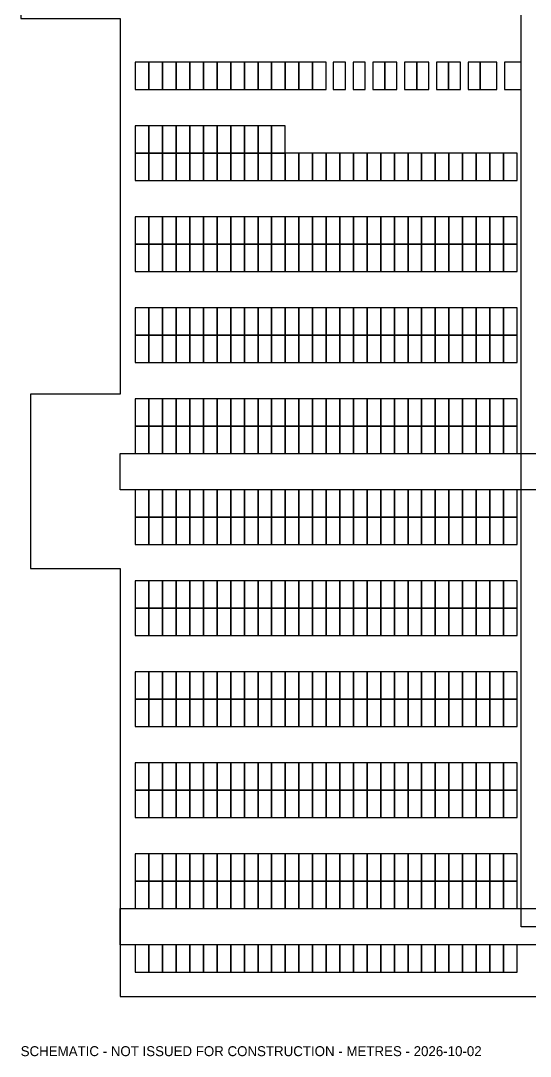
# Model space of a CAD drawing. Header units: metres. Extents: x 0 to 400, y -12 to 500.
# Drawn here: x 0 to 102.5, y -12 to 196.1 of the extents above; entities that cross this region are included whole.
import ezdxf

# ---------------------------------------------------------------- set-up
doc = ezdxf.new("R2010")
doc.units = ezdxf.units.M
for name, color, linetype in [('ASSUMED_BOUNDARY', 7, 'CONTINUOUS'), ('NOTES', 7, 'CONTINUOUS'), ('PARKING_L1', 7, 'CONTINUOUS'), ('PARKING_L1_ADA', 7, 'CONTINUOUS'), ('SITE_ROADS', 7, 'CONTINUOUS')]:
    doc.layers.add(name, color=color, linetype=linetype)

msp = doc.modelspace()

# ---------------------------------------------------------------- linework, layer by layer
at = {"layer": 'ASSUMED_BOUNDARY'}
msp.add_lwpolyline([(20, 0), (400, 0), (400, 500), (0, 500), (0, 196.485768), (20, 196.485768), (20, 121), (2, 121), (2, 86), (20, 86)], close=True, dxfattribs=at)
at = {"layer": 'PARKING_L1'}
for points in [[(23.048, 182.2496), (25.7912, 182.2496), (25.7912, 187.736), (23.048, 187.736)], [(25.7912, 182.2496), (28.5344, 182.2496), (28.5344, 187.736), (25.7912, 187.736)], [(28.5344, 182.2496), (31.2776, 182.2496), (31.2776, 187.736), (28.5344, 187.736)], [(31.2776, 182.2496), (34.0208, 182.2496), (34.0208, 187.736), (31.2776, 187.736)], [(34.0208, 182.2496), (36.764, 182.2496), (36.764, 187.736), (34.0208, 187.736)], [(36.764, 182.2496), (39.5072, 182.2496), (39.5072, 187.736), (36.764, 187.736)], [(39.5072, 182.2496), (42.2504, 182.2496), (42.2504, 187.736), (39.5072, 187.736)], [(42.2504, 182.2496), (44.9936, 182.2496), (44.9936, 187.736), (42.2504, 187.736)], [(44.9936, 182.2496), (47.7368, 182.2496), (47.7368, 187.736), (44.9936, 187.736)], [(47.7368, 182.2496), (50.48, 182.2496), (50.48, 187.736), (47.7368, 187.736)], [(50.48, 182.2496), (53.2232, 182.2496), (53.2232, 187.736), (50.48, 187.736)], [(53.2232, 182.2496), (55.9664, 182.2496), (55.9664, 187.736), (53.2232, 187.736)], [(55.9664, 182.2496), (58.7096, 182.2496), (58.7096, 187.736), (55.9664, 187.736)], [(58.7096, 182.2496), (61.4528, 182.2496), (61.4528, 187.736), (58.7096, 187.736)], [(23.048, 169.448), (25.7912, 169.448), (25.7912, 174.9344), (23.048, 174.9344)], [(25.7912, 169.448), (28.5344, 169.448), (28.5344, 174.9344), (25.7912, 174.9344)], [(28.5344, 169.448), (31.2776, 169.448), (31.2776, 174.9344), (28.5344, 174.9344)], [(31.2776, 169.448), (34.0208, 169.448), (34.0208, 174.9344), (31.2776, 174.9344)], [(34.0208, 169.448), (36.764, 169.448), (36.764, 174.9344), (34.0208, 174.9344)], [(36.764, 169.448), (39.5072, 169.448), (39.5072, 174.9344), (36.764, 174.9344)], [(39.5072, 169.448), (42.2504, 169.448), (42.2504, 174.9344), (39.5072, 174.9344)], [(42.2504, 169.448), (44.9936, 169.448), (44.9936, 174.9344), (42.2504, 174.9344)], [(44.9936, 169.448), (47.7368, 169.448), (47.7368, 174.9344), (44.9936, 174.9344)], [(47.7368, 169.448), (50.48, 169.448), (50.48, 174.9344), (47.7368, 174.9344)], [(50.48, 169.448), (53.2232, 169.448), (53.2232, 174.9344), (50.48, 174.9344)], [(23.048, 163.9616), (25.7912, 163.9616), (25.7912, 169.448), (23.048, 169.448)], [(25.7912, 163.9616), (28.5344, 163.9616), (28.5344, 169.448), (25.7912, 169.448)], [(28.5344, 163.9616), (31.2776, 163.9616), (31.2776, 169.448), (28.5344, 169.448)], [(31.2776, 163.9616), (34.0208, 163.9616), (34.0208, 169.448), (31.2776, 169.448)], [(34.0208, 163.9616), (36.764, 163.9616), (36.764, 169.448), (34.0208, 169.448)], [(36.764, 163.9616), (39.5072, 163.9616), (39.5072, 169.448), (36.764, 169.448)], [(39.5072, 163.9616), (42.2504, 163.9616), (42.2504, 169.448), (39.5072, 169.448)], [(42.2504, 163.9616), (44.9936, 163.9616), (44.9936, 169.448), (42.2504, 169.448)], [(44.9936, 163.9616), (47.7368, 163.9616), (47.7368, 169.448), (44.9936, 169.448)], [(47.7368, 163.9616), (50.48, 163.9616), (50.48, 169.448), (47.7368, 169.448)], [(50.48, 163.9616), (53.2232, 163.9616), (53.2232, 169.448), (50.48, 169.448)], [(53.2232, 163.9616), (55.9664, 163.9616), (55.9664, 169.448), (53.2232, 169.448)], [(55.9664, 163.9616), (58.7096, 163.9616), (58.7096, 169.448), (55.9664, 169.448)], [(58.7096, 163.9616), (61.4528, 163.9616), (61.4528, 169.448), (58.7096, 169.448)], [(61.4528, 163.9616), (64.196, 163.9616), (64.196, 169.448), (61.4528, 169.448)], [(64.196, 163.9616), (66.9392, 163.9616), (66.9392, 169.448), (64.196, 169.448)], [(66.9392, 163.9616), (69.6824, 163.9616), (69.6824, 169.448), (66.9392, 169.448)], [(69.6824, 163.9616), (72.4256, 163.9616), (72.4256, 169.448), (69.6824, 169.448)], [(72.4256, 163.9616), (75.1688, 163.9616), (75.1688, 169.448), (72.4256, 169.448)], [(75.1688, 163.9616), (77.912, 163.9616), (77.912, 169.448), (75.1688, 169.448)], [(77.912, 163.9616), (80.6552, 163.9616), (80.6552, 169.448), (77.912, 169.448)], [(80.6552, 163.9616), (83.3984, 163.9616), (83.3984, 169.448), (80.6552, 169.448)], [(83.3984, 163.9616), (86.1416, 163.9616), (86.1416, 169.448), (83.3984, 169.448)], [(86.1416, 163.9616), (88.8848, 163.9616), (88.8848, 169.448), (86.1416, 169.448)], [(88.8848, 163.9616), (91.628, 163.9616), (91.628, 169.448), (88.8848, 169.448)], [(91.628, 163.9616), (94.3712, 163.9616), (94.3712, 169.448), (91.628, 169.448)], [(94.3712, 163.9616), (97.1144, 163.9616), (97.1144, 169.448), (94.3712, 169.448)], [(97.1144, 163.9616), (99.8576, 163.9616), (99.8576, 169.448), (97.1144, 169.448)], [(23.048, 151.16), (25.7912, 151.16), (25.7912, 156.6464), (23.048, 156.6464)], [(25.7912, 151.16), (28.5344, 151.16), (28.5344, 156.6464), (25.7912, 156.6464)], [(28.5344, 151.16), (31.2776, 151.16), (31.2776, 156.6464), (28.5344, 156.6464)], [(31.2776, 151.16), (34.0208, 151.16), (34.0208, 156.6464), (31.2776, 156.6464)], [(34.0208, 151.16), (36.764, 151.16), (36.764, 156.6464), (34.0208, 156.6464)], [(36.764, 151.16), (39.5072, 151.16), (39.5072, 156.6464), (36.764, 156.6464)], [(39.5072, 151.16), (42.2504, 151.16), (42.2504, 156.6464), (39.5072, 156.6464)], [(42.2504, 151.16), (44.9936, 151.16), (44.9936, 156.6464), (42.2504, 156.6464)], [(44.9936, 151.16), (47.7368, 151.16), (47.7368, 156.6464), (44.9936, 156.6464)], [(47.7368, 151.16), (50.48, 151.16), (50.48, 156.6464), (47.7368, 156.6464)], [(50.48, 151.16), (53.2232, 151.16), (53.2232, 156.6464), (50.48, 156.6464)], [(53.2232, 151.16), (55.9664, 151.16), (55.9664, 156.6464), (53.2232, 156.6464)], [(55.9664, 151.16), (58.7096, 151.16), (58.7096, 156.6464), (55.9664, 156.6464)], [(58.7096, 151.16), (61.4528, 151.16), (61.4528, 156.6464), (58.7096, 156.6464)], [(61.4528, 151.16), (64.196, 151.16), (64.196, 156.6464), (61.4528, 156.6464)], [(64.196, 151.16), (66.9392, 151.16), (66.9392, 156.6464), (64.196, 156.6464)], [(66.9392, 151.16), (69.6824, 151.16), (69.6824, 156.6464), (66.9392, 156.6464)], [(69.6824, 151.16), (72.4256, 151.16), (72.4256, 156.6464), (69.6824, 156.6464)], [(72.4256, 151.16), (75.1688, 151.16), (75.1688, 156.6464), (72.4256, 156.6464)], [(75.1688, 151.16), (77.912, 151.16), (77.912, 156.6464), (75.1688, 156.6464)], [(77.912, 151.16), (80.6552, 151.16), (80.6552, 156.6464), (77.912, 156.6464)], [(80.6552, 151.16), (83.3984, 151.16), (83.3984, 156.6464), (80.6552, 156.6464)], [(83.3984, 151.16), (86.1416, 151.16), (86.1416, 156.6464), (83.3984, 156.6464)], [(86.1416, 151.16), (88.8848, 151.16), (88.8848, 156.6464), (86.1416, 156.6464)], [(88.8848, 151.16), (91.628, 151.16), (91.628, 156.6464), (88.8848, 156.6464)], [(91.628, 151.16), (94.3712, 151.16), (94.3712, 156.6464), (91.628, 156.6464)], [(94.3712, 151.16), (97.1144, 151.16), (97.1144, 156.6464), (94.3712, 156.6464)], [(97.1144, 151.16), (99.8576, 151.16), (99.8576, 156.6464), (97.1144, 156.6464)], [(23.048, 145.6736), (25.7912, 145.6736), (25.7912, 151.16), (23.048, 151.16)], [(25.7912, 145.6736), (28.5344, 145.6736), (28.5344, 151.16), (25.7912, 151.16)], [(28.5344, 145.6736), (31.2776, 145.6736), (31.2776, 151.16), (28.5344, 151.16)], [(31.2776, 145.6736), (34.0208, 145.6736), (34.0208, 151.16), (31.2776, 151.16)], [(34.0208, 145.6736), (36.764, 145.6736), (36.764, 151.16), (34.0208, 151.16)], [(36.764, 145.6736), (39.5072, 145.6736), (39.5072, 151.16), (36.764, 151.16)], [(39.5072, 145.6736), (42.2504, 145.6736), (42.2504, 151.16), (39.5072, 151.16)], [(42.2504, 145.6736), (44.9936, 145.6736), (44.9936, 151.16), (42.2504, 151.16)], [(44.9936, 145.6736), (47.7368, 145.6736), (47.7368, 151.16), (44.9936, 151.16)], [(47.7368, 145.6736), (50.48, 145.6736), (50.48, 151.16), (47.7368, 151.16)], [(50.48, 145.6736), (53.2232, 145.6736), (53.2232, 151.16), (50.48, 151.16)], [(53.2232, 145.6736), (55.9664, 145.6736), (55.9664, 151.16), (53.2232, 151.16)], [(55.9664, 145.6736), (58.7096, 145.6736), (58.7096, 151.16), (55.9664, 151.16)], [(58.7096, 145.6736), (61.4528, 145.6736), (61.4528, 151.16), (58.7096, 151.16)], [(61.4528, 145.6736), (64.196, 145.6736), (64.196, 151.16), (61.4528, 151.16)], [(64.196, 145.6736), (66.9392, 145.6736), (66.9392, 151.16), (64.196, 151.16)], [(66.9392, 145.6736), (69.6824, 145.6736), (69.6824, 151.16), (66.9392, 151.16)], [(69.6824, 145.6736), (72.4256, 145.6736), (72.4256, 151.16), (69.6824, 151.16)], [(72.4256, 145.6736), (75.1688, 145.6736), (75.1688, 151.16), (72.4256, 151.16)], [(75.1688, 145.6736), (77.912, 145.6736), (77.912, 151.16), (75.1688, 151.16)], [(77.912, 145.6736), (80.6552, 145.6736), (80.6552, 151.16), (77.912, 151.16)], [(80.6552, 145.6736), (83.3984, 145.6736), (83.3984, 151.16), (80.6552, 151.16)], [(83.3984, 145.6736), (86.1416, 145.6736), (86.1416, 151.16), (83.3984, 151.16)], [(86.1416, 145.6736), (88.8848, 145.6736), (88.8848, 151.16), (86.1416, 151.16)], [(88.8848, 145.6736), (91.628, 145.6736), (91.628, 151.16), (88.8848, 151.16)], [(91.628, 145.6736), (94.3712, 145.6736), (94.3712, 151.16), (91.628, 151.16)], [(94.3712, 145.6736), (97.1144, 145.6736), (97.1144, 151.16), (94.3712, 151.16)], [(97.1144, 145.6736), (99.8576, 145.6736), (99.8576, 151.16), (97.1144, 151.16)], [(23.048, 132.872), (25.7912, 132.872), (25.7912, 138.3584), (23.048, 138.3584)], [(25.7912, 132.872), (28.5344, 132.872), (28.5344, 138.3584), (25.7912, 138.3584)], [(28.5344, 132.872), (31.2776, 132.872), (31.2776, 138.3584), (28.5344, 138.3584)], [(31.2776, 132.872), (34.0208, 132.872), (34.0208, 138.3584), (31.2776, 138.3584)], [(34.0208, 132.872), (36.764, 132.872), (36.764, 138.3584), (34.0208, 138.3584)], [(36.764, 132.872), (39.5072, 132.872), (39.5072, 138.3584), (36.764, 138.3584)], [(39.5072, 132.872), (42.2504, 132.872), (42.2504, 138.3584), (39.5072, 138.3584)], [(42.2504, 132.872), (44.9936, 132.872), (44.9936, 138.3584), (42.2504, 138.3584)], [(44.9936, 132.872), (47.7368, 132.872), (47.7368, 138.3584), (44.9936, 138.3584)], [(47.7368, 132.872), (50.48, 132.872), (50.48, 138.3584), (47.7368, 138.3584)], [(50.48, 132.872), (53.2232, 132.872), (53.2232, 138.3584), (50.48, 138.3584)], [(53.2232, 132.872), (55.9664, 132.872), (55.9664, 138.3584), (53.2232, 138.3584)], [(55.9664, 132.872), (58.7096, 132.872), (58.7096, 138.3584), (55.9664, 138.3584)], [(58.7096, 132.872), (61.4528, 132.872), (61.4528, 138.3584), (58.7096, 138.3584)], [(61.4528, 132.872), (64.196, 132.872), (64.196, 138.3584), (61.4528, 138.3584)], [(64.196, 132.872), (66.9392, 132.872), (66.9392, 138.3584), (64.196, 138.3584)], [(66.9392, 132.872), (69.6824, 132.872), (69.6824, 138.3584), (66.9392, 138.3584)], [(69.6824, 132.872), (72.4256, 132.872), (72.4256, 138.3584), (69.6824, 138.3584)], [(72.4256, 132.872), (75.1688, 132.872), (75.1688, 138.3584), (72.4256, 138.3584)], [(75.1688, 132.872), (77.912, 132.872), (77.912, 138.3584), (75.1688, 138.3584)], [(77.912, 132.872), (80.6552, 132.872), (80.6552, 138.3584), (77.912, 138.3584)], [(80.6552, 132.872), (83.3984, 132.872), (83.3984, 138.3584), (80.6552, 138.3584)], [(83.3984, 132.872), (86.1416, 132.872), (86.1416, 138.3584), (83.3984, 138.3584)], [(86.1416, 132.872), (88.8848, 132.872), (88.8848, 138.3584), (86.1416, 138.3584)], [(88.8848, 132.872), (91.628, 132.872), (91.628, 138.3584), (88.8848, 138.3584)], [(91.628, 132.872), (94.3712, 132.872), (94.3712, 138.3584), (91.628, 138.3584)], [(94.3712, 132.872), (97.1144, 132.872), (97.1144, 138.3584), (94.3712, 138.3584)], [(97.1144, 132.872), (99.8576, 132.872), (99.8576, 138.3584), (97.1144, 138.3584)], [(23.048, 127.3856), (25.7912, 127.3856), (25.7912, 132.872), (23.048, 132.872)], [(25.7912, 127.3856), (28.5344, 127.3856), (28.5344, 132.872), (25.7912, 132.872)], [(28.5344, 127.3856), (31.2776, 127.3856), (31.2776, 132.872), (28.5344, 132.872)], [(31.2776, 127.3856), (34.0208, 127.3856), (34.0208, 132.872), (31.2776, 132.872)], [(34.0208, 127.3856), (36.764, 127.3856), (36.764, 132.872), (34.0208, 132.872)], [(36.764, 127.3856), (39.5072, 127.3856), (39.5072, 132.872), (36.764, 132.872)], [(39.5072, 127.3856), (42.2504, 127.3856), (42.2504, 132.872), (39.5072, 132.872)], [(42.2504, 127.3856), (44.9936, 127.3856), (44.9936, 132.872), (42.2504, 132.872)], [(44.9936, 127.3856), (47.7368, 127.3856), (47.7368, 132.872), (44.9936, 132.872)], [(47.7368, 127.3856), (50.48, 127.3856), (50.48, 132.872), (47.7368, 132.872)], [(50.48, 127.3856), (53.2232, 127.3856), (53.2232, 132.872), (50.48, 132.872)], [(53.2232, 127.3856), (55.9664, 127.3856), (55.9664, 132.872), (53.2232, 132.872)], [(55.9664, 127.3856), (58.7096, 127.3856), (58.7096, 132.872), (55.9664, 132.872)], [(58.7096, 127.3856), (61.4528, 127.3856), (61.4528, 132.872), (58.7096, 132.872)], [(61.4528, 127.3856), (64.196, 127.3856), (64.196, 132.872), (61.4528, 132.872)], [(64.196, 127.3856), (66.9392, 127.3856), (66.9392, 132.872), (64.196, 132.872)], [(66.9392, 127.3856), (69.6824, 127.3856), (69.6824, 132.872), (66.9392, 132.872)], [(69.6824, 127.3856), (72.4256, 127.3856), (72.4256, 132.872), (69.6824, 132.872)], [(72.4256, 127.3856), (75.1688, 127.3856), (75.1688, 132.872), (72.4256, 132.872)], [(75.1688, 127.3856), (77.912, 127.3856), (77.912, 132.872), (75.1688, 132.872)], [(77.912, 127.3856), (80.6552, 127.3856), (80.6552, 132.872), (77.912, 132.872)], [(80.6552, 127.3856), (83.3984, 127.3856), (83.3984, 132.872), (80.6552, 132.872)], [(83.3984, 127.3856), (86.1416, 127.3856), (86.1416, 132.872), (83.3984, 132.872)], [(86.1416, 127.3856), (88.8848, 127.3856), (88.8848, 132.872), (86.1416, 132.872)], [(88.8848, 127.3856), (91.628, 127.3856), (91.628, 132.872), (88.8848, 132.872)], [(91.628, 127.3856), (94.3712, 127.3856), (94.3712, 132.872), (91.628, 132.872)], [(94.3712, 127.3856), (97.1144, 127.3856), (97.1144, 132.872), (94.3712, 132.872)], [(97.1144, 127.3856), (99.8576, 127.3856), (99.8576, 132.872), (97.1144, 132.872)], [(23.048, 114.584), (25.7912, 114.584), (25.7912, 120.0704), (23.048, 120.0704)], [(25.7912, 114.584), (28.5344, 114.584), (28.5344, 120.0704), (25.7912, 120.0704)], [(28.5344, 114.584), (31.2776, 114.584), (31.2776, 120.0704), (28.5344, 120.0704)], [(31.2776, 114.584), (34.0208, 114.584), (34.0208, 120.0704), (31.2776, 120.0704)], [(34.0208, 114.584), (36.764, 114.584), (36.764, 120.0704), (34.0208, 120.0704)], [(36.764, 114.584), (39.5072, 114.584), (39.5072, 120.0704), (36.764, 120.0704)], [(39.5072, 114.584), (42.2504, 114.584), (42.2504, 120.0704), (39.5072, 120.0704)], [(42.2504, 114.584), (44.9936, 114.584), (44.9936, 120.0704), (42.2504, 120.0704)], [(44.9936, 114.584), (47.7368, 114.584), (47.7368, 120.0704), (44.9936, 120.0704)], [(47.7368, 114.584), (50.48, 114.584), (50.48, 120.0704), (47.7368, 120.0704)], [(50.48, 114.584), (53.2232, 114.584), (53.2232, 120.0704), (50.48, 120.0704)], [(53.2232, 114.584), (55.9664, 114.584), (55.9664, 120.0704), (53.2232, 120.0704)], [(55.9664, 114.584), (58.7096, 114.584), (58.7096, 120.0704), (55.9664, 120.0704)], [(58.7096, 114.584), (61.4528, 114.584), (61.4528, 120.0704), (58.7096, 120.0704)], [(61.4528, 114.584), (64.196, 114.584), (64.196, 120.0704), (61.4528, 120.0704)], [(64.196, 114.584), (66.9392, 114.584), (66.9392, 120.0704), (64.196, 120.0704)], [(66.9392, 114.584), (69.6824, 114.584), (69.6824, 120.0704), (66.9392, 120.0704)], [(69.6824, 114.584), (72.4256, 114.584), (72.4256, 120.0704), (69.6824, 120.0704)], [(72.4256, 114.584), (75.1688, 114.584), (75.1688, 120.0704), (72.4256, 120.0704)], [(75.1688, 114.584), (77.912, 114.584), (77.912, 120.0704), (75.1688, 120.0704)], [(77.912, 114.584), (80.6552, 114.584), (80.6552, 120.0704), (77.912, 120.0704)], [(80.6552, 114.584), (83.3984, 114.584), (83.3984, 120.0704), (80.6552, 120.0704)], [(83.3984, 114.584), (86.1416, 114.584), (86.1416, 120.0704), (83.3984, 120.0704)], [(86.1416, 114.584), (88.8848, 114.584), (88.8848, 120.0704), (86.1416, 120.0704)], [(88.8848, 114.584), (91.628, 114.584), (91.628, 120.0704), (88.8848, 120.0704)], [(91.628, 114.584), (94.3712, 114.584), (94.3712, 120.0704), (91.628, 120.0704)], [(94.3712, 114.584), (97.1144, 114.584), (97.1144, 120.0704), (94.3712, 120.0704)], [(97.1144, 114.584), (99.8576, 114.584), (99.8576, 120.0704), (97.1144, 120.0704)], [(23.048, 109.0976), (25.7912, 109.0976), (25.7912, 114.584), (23.048, 114.584)], [(25.7912, 109.0976), (28.5344, 109.0976), (28.5344, 114.584), (25.7912, 114.584)], [(28.5344, 109.0976), (31.2776, 109.0976), (31.2776, 114.584), (28.5344, 114.584)], [(31.2776, 109.0976), (34.0208, 109.0976), (34.0208, 114.584), (31.2776, 114.584)], [(34.0208, 109.0976), (36.764, 109.0976), (36.764, 114.584), (34.0208, 114.584)], [(36.764, 109.0976), (39.5072, 109.0976), (39.5072, 114.584), (36.764, 114.584)], [(39.5072, 109.0976), (42.2504, 109.0976), (42.2504, 114.584), (39.5072, 114.584)], [(42.2504, 109.0976), (44.9936, 109.0976), (44.9936, 114.584), (42.2504, 114.584)], [(44.9936, 109.0976), (47.7368, 109.0976), (47.7368, 114.584), (44.9936, 114.584)], [(47.7368, 109.0976), (50.48, 109.0976), (50.48, 114.584), (47.7368, 114.584)], [(50.48, 109.0976), (53.2232, 109.0976), (53.2232, 114.584), (50.48, 114.584)], [(53.2232, 109.0976), (55.9664, 109.0976), (55.9664, 114.584), (53.2232, 114.584)], [(55.9664, 109.0976), (58.7096, 109.0976), (58.7096, 114.584), (55.9664, 114.584)], [(58.7096, 109.0976), (61.4528, 109.0976), (61.4528, 114.584), (58.7096, 114.584)], [(61.4528, 109.0976), (64.196, 109.0976), (64.196, 114.584), (61.4528, 114.584)], [(64.196, 109.0976), (66.9392, 109.0976), (66.9392, 114.584), (64.196, 114.584)], [(66.9392, 109.0976), (69.6824, 109.0976), (69.6824, 114.584), (66.9392, 114.584)], [(69.6824, 109.0976), (72.4256, 109.0976), (72.4256, 114.584), (69.6824, 114.584)], [(72.4256, 109.0976), (75.1688, 109.0976), (75.1688, 114.584), (72.4256, 114.584)], [(75.1688, 109.0976), (77.912, 109.0976), (77.912, 114.584), (75.1688, 114.584)], [(77.912, 109.0976), (80.6552, 109.0976), (80.6552, 114.584), (77.912, 114.584)], [(80.6552, 109.0976), (83.3984, 109.0976), (83.3984, 114.584), (80.6552, 114.584)], [(83.3984, 109.0976), (86.1416, 109.0976), (86.1416, 114.584), (83.3984, 114.584)], [(86.1416, 109.0976), (88.8848, 109.0976), (88.8848, 114.584), (86.1416, 114.584)], [(88.8848, 109.0976), (91.628, 109.0976), (91.628, 114.584), (88.8848, 114.584)], [(91.628, 109.0976), (94.3712, 109.0976), (94.3712, 114.584), (91.628, 114.584)], [(94.3712, 109.0976), (97.1144, 109.0976), (97.1144, 114.584), (94.3712, 114.584)], [(97.1144, 109.0976), (99.8576, 109.0976), (99.8576, 114.584), (97.1144, 114.584)], [(23.048, 96.296), (25.7912, 96.296), (25.7912, 101.7824), (23.048, 101.7824)], [(25.7912, 96.296), (28.5344, 96.296), (28.5344, 101.7824), (25.7912, 101.7824)], [(28.5344, 96.296), (31.2776, 96.296), (31.2776, 101.7824), (28.5344, 101.7824)], [(31.2776, 96.296), (34.0208, 96.296), (34.0208, 101.7824), (31.2776, 101.7824)], [(34.0208, 96.296), (36.764, 96.296), (36.764, 101.7824), (34.0208, 101.7824)], [(36.764, 96.296), (39.5072, 96.296), (39.5072, 101.7824), (36.764, 101.7824)], [(39.5072, 96.296), (42.2504, 96.296), (42.2504, 101.7824), (39.5072, 101.7824)], [(42.2504, 96.296), (44.9936, 96.296), (44.9936, 101.7824), (42.2504, 101.7824)], [(44.9936, 96.296), (47.7368, 96.296), (47.7368, 101.7824), (44.9936, 101.7824)], [(47.7368, 96.296), (50.48, 96.296), (50.48, 101.7824), (47.7368, 101.7824)], [(50.48, 96.296), (53.2232, 96.296), (53.2232, 101.7824), (50.48, 101.7824)], [(53.2232, 96.296), (55.9664, 96.296), (55.9664, 101.7824), (53.2232, 101.7824)], [(55.9664, 96.296), (58.7096, 96.296), (58.7096, 101.7824), (55.9664, 101.7824)], [(58.7096, 96.296), (61.4528, 96.296), (61.4528, 101.7824), (58.7096, 101.7824)], [(61.4528, 96.296), (64.196, 96.296), (64.196, 101.7824), (61.4528, 101.7824)], [(64.196, 96.296), (66.9392, 96.296), (66.9392, 101.7824), (64.196, 101.7824)], [(66.9392, 96.296), (69.6824, 96.296), (69.6824, 101.7824), (66.9392, 101.7824)], [(69.6824, 96.296), (72.4256, 96.296), (72.4256, 101.7824), (69.6824, 101.7824)], [(72.4256, 96.296), (75.1688, 96.296), (75.1688, 101.7824), (72.4256, 101.7824)], [(75.1688, 96.296), (77.912, 96.296), (77.912, 101.7824), (75.1688, 101.7824)], [(77.912, 96.296), (80.6552, 96.296), (80.6552, 101.7824), (77.912, 101.7824)], [(80.6552, 96.296), (83.3984, 96.296), (83.3984, 101.7824), (80.6552, 101.7824)], [(83.3984, 96.296), (86.1416, 96.296), (86.1416, 101.7824), (83.3984, 101.7824)], [(86.1416, 96.296), (88.8848, 96.296), (88.8848, 101.7824), (86.1416, 101.7824)], [(88.8848, 96.296), (91.628, 96.296), (91.628, 101.7824), (88.8848, 101.7824)], [(91.628, 96.296), (94.3712, 96.296), (94.3712, 101.7824), (91.628, 101.7824)], [(94.3712, 96.296), (97.1144, 96.296), (97.1144, 101.7824), (94.3712, 101.7824)], [(97.1144, 96.296), (99.8576, 96.296), (99.8576, 101.7824), (97.1144, 101.7824)], [(23.048, 90.8096), (25.7912, 90.8096), (25.7912, 96.296), (23.048, 96.296)], [(25.7912, 90.8096), (28.5344, 90.8096), (28.5344, 96.296), (25.7912, 96.296)], [(28.5344, 90.8096), (31.2776, 90.8096), (31.2776, 96.296), (28.5344, 96.296)], [(31.2776, 90.8096), (34.0208, 90.8096), (34.0208, 96.296), (31.2776, 96.296)], [(34.0208, 90.8096), (36.764, 90.8096), (36.764, 96.296), (34.0208, 96.296)], [(36.764, 90.8096), (39.5072, 90.8096), (39.5072, 96.296), (36.764, 96.296)], [(39.5072, 90.8096), (42.2504, 90.8096), (42.2504, 96.296), (39.5072, 96.296)], [(42.2504, 90.8096), (44.9936, 90.8096), (44.9936, 96.296), (42.2504, 96.296)], [(44.9936, 90.8096), (47.7368, 90.8096), (47.7368, 96.296), (44.9936, 96.296)], [(47.7368, 90.8096), (50.48, 90.8096), (50.48, 96.296), (47.7368, 96.296)], [(50.48, 90.8096), (53.2232, 90.8096), (53.2232, 96.296), (50.48, 96.296)], [(53.2232, 90.8096), (55.9664, 90.8096), (55.9664, 96.296), (53.2232, 96.296)], [(55.9664, 90.8096), (58.7096, 90.8096), (58.7096, 96.296), (55.9664, 96.296)], [(58.7096, 90.8096), (61.4528, 90.8096), (61.4528, 96.296), (58.7096, 96.296)], [(61.4528, 90.8096), (64.196, 90.8096), (64.196, 96.296), (61.4528, 96.296)], [(64.196, 90.8096), (66.9392, 90.8096), (66.9392, 96.296), (64.196, 96.296)], [(66.9392, 90.8096), (69.6824, 90.8096), (69.6824, 96.296), (66.9392, 96.296)], [(69.6824, 90.8096), (72.4256, 90.8096), (72.4256, 96.296), (69.6824, 96.296)], [(72.4256, 90.8096), (75.1688, 90.8096), (75.1688, 96.296), (72.4256, 96.296)], [(75.1688, 90.8096), (77.912, 90.8096), (77.912, 96.296), (75.1688, 96.296)], [(77.912, 90.8096), (80.6552, 90.8096), (80.6552, 96.296), (77.912, 96.296)], [(80.6552, 90.8096), (83.3984, 90.8096), (83.3984, 96.296), (80.6552, 96.296)], [(83.3984, 90.8096), (86.1416, 90.8096), (86.1416, 96.296), (83.3984, 96.296)], [(86.1416, 90.8096), (88.8848, 90.8096), (88.8848, 96.296), (86.1416, 96.296)], [(88.8848, 90.8096), (91.628, 90.8096), (91.628, 96.296), (88.8848, 96.296)], [(91.628, 90.8096), (94.3712, 90.8096), (94.3712, 96.296), (91.628, 96.296)], [(94.3712, 90.8096), (97.1144, 90.8096), (97.1144, 96.296), (94.3712, 96.296)], [(97.1144, 90.8096), (99.8576, 90.8096), (99.8576, 96.296), (97.1144, 96.296)], [(23.048, 78.008), (25.7912, 78.008), (25.7912, 83.4944), (23.048, 83.4944)], [(25.7912, 78.008), (28.5344, 78.008), (28.5344, 83.4944), (25.7912, 83.4944)], [(28.5344, 78.008), (31.2776, 78.008), (31.2776, 83.4944), (28.5344, 83.4944)], [(31.2776, 78.008), (34.0208, 78.008), (34.0208, 83.4944), (31.2776, 83.4944)], [(34.0208, 78.008), (36.764, 78.008), (36.764, 83.4944), (34.0208, 83.4944)], [(36.764, 78.008), (39.5072, 78.008), (39.5072, 83.4944), (36.764, 83.4944)], [(39.5072, 78.008), (42.2504, 78.008), (42.2504, 83.4944), (39.5072, 83.4944)], [(42.2504, 78.008), (44.9936, 78.008), (44.9936, 83.4944), (42.2504, 83.4944)], [(44.9936, 78.008), (47.7368, 78.008), (47.7368, 83.4944), (44.9936, 83.4944)], [(47.7368, 78.008), (50.48, 78.008), (50.48, 83.4944), (47.7368, 83.4944)], [(50.48, 78.008), (53.2232, 78.008), (53.2232, 83.4944), (50.48, 83.4944)], [(53.2232, 78.008), (55.9664, 78.008), (55.9664, 83.4944), (53.2232, 83.4944)], [(55.9664, 78.008), (58.7096, 78.008), (58.7096, 83.4944), (55.9664, 83.4944)], [(58.7096, 78.008), (61.4528, 78.008), (61.4528, 83.4944), (58.7096, 83.4944)], [(61.4528, 78.008), (64.196, 78.008), (64.196, 83.4944), (61.4528, 83.4944)], [(64.196, 78.008), (66.9392, 78.008), (66.9392, 83.4944), (64.196, 83.4944)], [(66.9392, 78.008), (69.6824, 78.008), (69.6824, 83.4944), (66.9392, 83.4944)], [(69.6824, 78.008), (72.4256, 78.008), (72.4256, 83.4944), (69.6824, 83.4944)], [(72.4256, 78.008), (75.1688, 78.008), (75.1688, 83.4944), (72.4256, 83.4944)], [(75.1688, 78.008), (77.912, 78.008), (77.912, 83.4944), (75.1688, 83.4944)], [(77.912, 78.008), (80.6552, 78.008), (80.6552, 83.4944), (77.912, 83.4944)], [(80.6552, 78.008), (83.3984, 78.008), (83.3984, 83.4944), (80.6552, 83.4944)], [(83.3984, 78.008), (86.1416, 78.008), (86.1416, 83.4944), (83.3984, 83.4944)], [(86.1416, 78.008), (88.8848, 78.008), (88.8848, 83.4944), (86.1416, 83.4944)], [(88.8848, 78.008), (91.628, 78.008), (91.628, 83.4944), (88.8848, 83.4944)], [(91.628, 78.008), (94.3712, 78.008), (94.3712, 83.4944), (91.628, 83.4944)], [(94.3712, 78.008), (97.1144, 78.008), (97.1144, 83.4944), (94.3712, 83.4944)], [(97.1144, 78.008), (99.8576, 78.008), (99.8576, 83.4944), (97.1144, 83.4944)], [(23.048, 72.5216), (25.7912, 72.5216), (25.7912, 78.008), (23.048, 78.008)], [(25.7912, 72.5216), (28.5344, 72.5216), (28.5344, 78.008), (25.7912, 78.008)], [(28.5344, 72.5216), (31.2776, 72.5216), (31.2776, 78.008), (28.5344, 78.008)], [(31.2776, 72.5216), (34.0208, 72.5216), (34.0208, 78.008), (31.2776, 78.008)], [(34.0208, 72.5216), (36.764, 72.5216), (36.764, 78.008), (34.0208, 78.008)], [(36.764, 72.5216), (39.5072, 72.5216), (39.5072, 78.008), (36.764, 78.008)], [(39.5072, 72.5216), (42.2504, 72.5216), (42.2504, 78.008), (39.5072, 78.008)], [(42.2504, 72.5216), (44.9936, 72.5216), (44.9936, 78.008), (42.2504, 78.008)], [(44.9936, 72.5216), (47.7368, 72.5216), (47.7368, 78.008), (44.9936, 78.008)], [(47.7368, 72.5216), (50.48, 72.5216), (50.48, 78.008), (47.7368, 78.008)], [(50.48, 72.5216), (53.2232, 72.5216), (53.2232, 78.008), (50.48, 78.008)], [(53.2232, 72.5216), (55.9664, 72.5216), (55.9664, 78.008), (53.2232, 78.008)], [(55.9664, 72.5216), (58.7096, 72.5216), (58.7096, 78.008), (55.9664, 78.008)], [(58.7096, 72.5216), (61.4528, 72.5216), (61.4528, 78.008), (58.7096, 78.008)], [(61.4528, 72.5216), (64.196, 72.5216), (64.196, 78.008), (61.4528, 78.008)], [(64.196, 72.5216), (66.9392, 72.5216), (66.9392, 78.008), (64.196, 78.008)], [(66.9392, 72.5216), (69.6824, 72.5216), (69.6824, 78.008), (66.9392, 78.008)], [(69.6824, 72.5216), (72.4256, 72.5216), (72.4256, 78.008), (69.6824, 78.008)], [(72.4256, 72.5216), (75.1688, 72.5216), (75.1688, 78.008), (72.4256, 78.008)], [(75.1688, 72.5216), (77.912, 72.5216), (77.912, 78.008), (75.1688, 78.008)], [(77.912, 72.5216), (80.6552, 72.5216), (80.6552, 78.008), (77.912, 78.008)], [(80.6552, 72.5216), (83.3984, 72.5216), (83.3984, 78.008), (80.6552, 78.008)], [(83.3984, 72.5216), (86.1416, 72.5216), (86.1416, 78.008), (83.3984, 78.008)], [(86.1416, 72.5216), (88.8848, 72.5216), (88.8848, 78.008), (86.1416, 78.008)], [(88.8848, 72.5216), (91.628, 72.5216), (91.628, 78.008), (88.8848, 78.008)], [(91.628, 72.5216), (94.3712, 72.5216), (94.3712, 78.008), (91.628, 78.008)], [(94.3712, 72.5216), (97.1144, 72.5216), (97.1144, 78.008), (94.3712, 78.008)], [(97.1144, 72.5216), (99.8576, 72.5216), (99.8576, 78.008), (97.1144, 78.008)], [(23.048, 59.72), (25.7912, 59.72), (25.7912, 65.2064), (23.048, 65.2064)], [(25.7912, 59.72), (28.5344, 59.72), (28.5344, 65.2064), (25.7912, 65.2064)], [(28.5344, 59.72), (31.2776, 59.72), (31.2776, 65.2064), (28.5344, 65.2064)], [(31.2776, 59.72), (34.0208, 59.72), (34.0208, 65.2064), (31.2776, 65.2064)], [(34.0208, 59.72), (36.764, 59.72), (36.764, 65.2064), (34.0208, 65.2064)], [(36.764, 59.72), (39.5072, 59.72), (39.5072, 65.2064), (36.764, 65.2064)], [(39.5072, 59.72), (42.2504, 59.72), (42.2504, 65.2064), (39.5072, 65.2064)], [(42.2504, 59.72), (44.9936, 59.72), (44.9936, 65.2064), (42.2504, 65.2064)], [(44.9936, 59.72), (47.7368, 59.72), (47.7368, 65.2064), (44.9936, 65.2064)], [(47.7368, 59.72), (50.48, 59.72), (50.48, 65.2064), (47.7368, 65.2064)], [(50.48, 59.72), (53.2232, 59.72), (53.2232, 65.2064), (50.48, 65.2064)], [(53.2232, 59.72), (55.9664, 59.72), (55.9664, 65.2064), (53.2232, 65.2064)], [(55.9664, 59.72), (58.7096, 59.72), (58.7096, 65.2064), (55.9664, 65.2064)], [(58.7096, 59.72), (61.4528, 59.72), (61.4528, 65.2064), (58.7096, 65.2064)], [(61.4528, 59.72), (64.196, 59.72), (64.196, 65.2064), (61.4528, 65.2064)], [(64.196, 59.72), (66.9392, 59.72), (66.9392, 65.2064), (64.196, 65.2064)], [(66.9392, 59.72), (69.6824, 59.72), (69.6824, 65.2064), (66.9392, 65.2064)], [(69.6824, 59.72), (72.4256, 59.72), (72.4256, 65.2064), (69.6824, 65.2064)], [(72.4256, 59.72), (75.1688, 59.72), (75.1688, 65.2064), (72.4256, 65.2064)], [(75.1688, 59.72), (77.912, 59.72), (77.912, 65.2064), (75.1688, 65.2064)], [(77.912, 59.72), (80.6552, 59.72), (80.6552, 65.2064), (77.912, 65.2064)], [(80.6552, 59.72), (83.3984, 59.72), (83.3984, 65.2064), (80.6552, 65.2064)], [(83.3984, 59.72), (86.1416, 59.72), (86.1416, 65.2064), (83.3984, 65.2064)], [(86.1416, 59.72), (88.8848, 59.72), (88.8848, 65.2064), (86.1416, 65.2064)], [(88.8848, 59.72), (91.628, 59.72), (91.628, 65.2064), (88.8848, 65.2064)], [(91.628, 59.72), (94.3712, 59.72), (94.3712, 65.2064), (91.628, 65.2064)], [(94.3712, 59.72), (97.1144, 59.72), (97.1144, 65.2064), (94.3712, 65.2064)], [(97.1144, 59.72), (99.8576, 59.72), (99.8576, 65.2064), (97.1144, 65.2064)], [(23.048, 54.2336), (25.7912, 54.2336), (25.7912, 59.72), (23.048, 59.72)], [(25.7912, 54.2336), (28.5344, 54.2336), (28.5344, 59.72), (25.7912, 59.72)], [(28.5344, 54.2336), (31.2776, 54.2336), (31.2776, 59.72), (28.5344, 59.72)], [(31.2776, 54.2336), (34.0208, 54.2336), (34.0208, 59.72), (31.2776, 59.72)], [(34.0208, 54.2336), (36.764, 54.2336), (36.764, 59.72), (34.0208, 59.72)], [(36.764, 54.2336), (39.5072, 54.2336), (39.5072, 59.72), (36.764, 59.72)], [(39.5072, 54.2336), (42.2504, 54.2336), (42.2504, 59.72), (39.5072, 59.72)], [(42.2504, 54.2336), (44.9936, 54.2336), (44.9936, 59.72), (42.2504, 59.72)], [(44.9936, 54.2336), (47.7368, 54.2336), (47.7368, 59.72), (44.9936, 59.72)], [(47.7368, 54.2336), (50.48, 54.2336), (50.48, 59.72), (47.7368, 59.72)], [(50.48, 54.2336), (53.2232, 54.2336), (53.2232, 59.72), (50.48, 59.72)], [(53.2232, 54.2336), (55.9664, 54.2336), (55.9664, 59.72), (53.2232, 59.72)], [(55.9664, 54.2336), (58.7096, 54.2336), (58.7096, 59.72), (55.9664, 59.72)], [(58.7096, 54.2336), (61.4528, 54.2336), (61.4528, 59.72), (58.7096, 59.72)], [(61.4528, 54.2336), (64.196, 54.2336), (64.196, 59.72), (61.4528, 59.72)], [(64.196, 54.2336), (66.9392, 54.2336), (66.9392, 59.72), (64.196, 59.72)], [(66.9392, 54.2336), (69.6824, 54.2336), (69.6824, 59.72), (66.9392, 59.72)], [(69.6824, 54.2336), (72.4256, 54.2336), (72.4256, 59.72), (69.6824, 59.72)], [(72.4256, 54.2336), (75.1688, 54.2336), (75.1688, 59.72), (72.4256, 59.72)], [(75.1688, 54.2336), (77.912, 54.2336), (77.912, 59.72), (75.1688, 59.72)], [(77.912, 54.2336), (80.6552, 54.2336), (80.6552, 59.72), (77.912, 59.72)], [(80.6552, 54.2336), (83.3984, 54.2336), (83.3984, 59.72), (80.6552, 59.72)], [(83.3984, 54.2336), (86.1416, 54.2336), (86.1416, 59.72), (83.3984, 59.72)], [(86.1416, 54.2336), (88.8848, 54.2336), (88.8848, 59.72), (86.1416, 59.72)], [(88.8848, 54.2336), (91.628, 54.2336), (91.628, 59.72), (88.8848, 59.72)], [(91.628, 54.2336), (94.3712, 54.2336), (94.3712, 59.72), (91.628, 59.72)], [(94.3712, 54.2336), (97.1144, 54.2336), (97.1144, 59.72), (94.3712, 59.72)], [(97.1144, 54.2336), (99.8576, 54.2336), (99.8576, 59.72), (97.1144, 59.72)], [(23.048, 41.432), (25.7912, 41.432), (25.7912, 46.9184), (23.048, 46.9184)], [(25.7912, 41.432), (28.5344, 41.432), (28.5344, 46.9184), (25.7912, 46.9184)], [(28.5344, 41.432), (31.2776, 41.432), (31.2776, 46.9184), (28.5344, 46.9184)], [(31.2776, 41.432), (34.0208, 41.432), (34.0208, 46.9184), (31.2776, 46.9184)], [(34.0208, 41.432), (36.764, 41.432), (36.764, 46.9184), (34.0208, 46.9184)], [(36.764, 41.432), (39.5072, 41.432), (39.5072, 46.9184), (36.764, 46.9184)], [(39.5072, 41.432), (42.2504, 41.432), (42.2504, 46.9184), (39.5072, 46.9184)], [(42.2504, 41.432), (44.9936, 41.432), (44.9936, 46.9184), (42.2504, 46.9184)], [(44.9936, 41.432), (47.7368, 41.432), (47.7368, 46.9184), (44.9936, 46.9184)], [(47.7368, 41.432), (50.48, 41.432), (50.48, 46.9184), (47.7368, 46.9184)], [(50.48, 41.432), (53.2232, 41.432), (53.2232, 46.9184), (50.48, 46.9184)], [(53.2232, 41.432), (55.9664, 41.432), (55.9664, 46.9184), (53.2232, 46.9184)], [(55.9664, 41.432), (58.7096, 41.432), (58.7096, 46.9184), (55.9664, 46.9184)], [(58.7096, 41.432), (61.4528, 41.432), (61.4528, 46.9184), (58.7096, 46.9184)], [(61.4528, 41.432), (64.196, 41.432), (64.196, 46.9184), (61.4528, 46.9184)], [(64.196, 41.432), (66.9392, 41.432), (66.9392, 46.9184), (64.196, 46.9184)], [(66.9392, 41.432), (69.6824, 41.432), (69.6824, 46.9184), (66.9392, 46.9184)], [(69.6824, 41.432), (72.4256, 41.432), (72.4256, 46.9184), (69.6824, 46.9184)], [(72.4256, 41.432), (75.1688, 41.432), (75.1688, 46.9184), (72.4256, 46.9184)], [(75.1688, 41.432), (77.912, 41.432), (77.912, 46.9184), (75.1688, 46.9184)], [(77.912, 41.432), (80.6552, 41.432), (80.6552, 46.9184), (77.912, 46.9184)], [(80.6552, 41.432), (83.3984, 41.432), (83.3984, 46.9184), (80.6552, 46.9184)], [(83.3984, 41.432), (86.1416, 41.432), (86.1416, 46.9184), (83.3984, 46.9184)], [(86.1416, 41.432), (88.8848, 41.432), (88.8848, 46.9184), (86.1416, 46.9184)], [(88.8848, 41.432), (91.628, 41.432), (91.628, 46.9184), (88.8848, 46.9184)], [(91.628, 41.432), (94.3712, 41.432), (94.3712, 46.9184), (91.628, 46.9184)], [(94.3712, 41.432), (97.1144, 41.432), (97.1144, 46.9184), (94.3712, 46.9184)], [(97.1144, 41.432), (99.8576, 41.432), (99.8576, 46.9184), (97.1144, 46.9184)], [(23.048, 35.9456), (25.7912, 35.9456), (25.7912, 41.432), (23.048, 41.432)], [(25.7912, 35.9456), (28.5344, 35.9456), (28.5344, 41.432), (25.7912, 41.432)], [(28.5344, 35.9456), (31.2776, 35.9456), (31.2776, 41.432), (28.5344, 41.432)], [(31.2776, 35.9456), (34.0208, 35.9456), (34.0208, 41.432), (31.2776, 41.432)], [(34.0208, 35.9456), (36.764, 35.9456), (36.764, 41.432), (34.0208, 41.432)], [(36.764, 35.9456), (39.5072, 35.9456), (39.5072, 41.432), (36.764, 41.432)], [(39.5072, 35.9456), (42.2504, 35.9456), (42.2504, 41.432), (39.5072, 41.432)], [(42.2504, 35.9456), (44.9936, 35.9456), (44.9936, 41.432), (42.2504, 41.432)], [(44.9936, 35.9456), (47.7368, 35.9456), (47.7368, 41.432), (44.9936, 41.432)], [(47.7368, 35.9456), (50.48, 35.9456), (50.48, 41.432), (47.7368, 41.432)], [(50.48, 35.9456), (53.2232, 35.9456), (53.2232, 41.432), (50.48, 41.432)], [(53.2232, 35.9456), (55.9664, 35.9456), (55.9664, 41.432), (53.2232, 41.432)], [(55.9664, 35.9456), (58.7096, 35.9456), (58.7096, 41.432), (55.9664, 41.432)], [(58.7096, 35.9456), (61.4528, 35.9456), (61.4528, 41.432), (58.7096, 41.432)], [(61.4528, 35.9456), (64.196, 35.9456), (64.196, 41.432), (61.4528, 41.432)], [(64.196, 35.9456), (66.9392, 35.9456), (66.9392, 41.432), (64.196, 41.432)], [(66.9392, 35.9456), (69.6824, 35.9456), (69.6824, 41.432), (66.9392, 41.432)], [(69.6824, 35.9456), (72.4256, 35.9456), (72.4256, 41.432), (69.6824, 41.432)], [(72.4256, 35.9456), (75.1688, 35.9456), (75.1688, 41.432), (72.4256, 41.432)], [(75.1688, 35.9456), (77.912, 35.9456), (77.912, 41.432), (75.1688, 41.432)], [(77.912, 35.9456), (80.6552, 35.9456), (80.6552, 41.432), (77.912, 41.432)], [(80.6552, 35.9456), (83.3984, 35.9456), (83.3984, 41.432), (80.6552, 41.432)], [(83.3984, 35.9456), (86.1416, 35.9456), (86.1416, 41.432), (83.3984, 41.432)], [(86.1416, 35.9456), (88.8848, 35.9456), (88.8848, 41.432), (86.1416, 41.432)], [(88.8848, 35.9456), (91.628, 35.9456), (91.628, 41.432), (88.8848, 41.432)], [(91.628, 35.9456), (94.3712, 35.9456), (94.3712, 41.432), (91.628, 41.432)], [(94.3712, 35.9456), (97.1144, 35.9456), (97.1144, 41.432), (94.3712, 41.432)], [(97.1144, 35.9456), (99.8576, 35.9456), (99.8576, 41.432), (97.1144, 41.432)], [(23.048, 23.144), (25.7912, 23.144), (25.7912, 28.6304), (23.048, 28.6304)], [(25.7912, 23.144), (28.5344, 23.144), (28.5344, 28.6304), (25.7912, 28.6304)], [(28.5344, 23.144), (31.2776, 23.144), (31.2776, 28.6304), (28.5344, 28.6304)], [(31.2776, 23.144), (34.0208, 23.144), (34.0208, 28.6304), (31.2776, 28.6304)], [(34.0208, 23.144), (36.764, 23.144), (36.764, 28.6304), (34.0208, 28.6304)], [(36.764, 23.144), (39.5072, 23.144), (39.5072, 28.6304), (36.764, 28.6304)], [(39.5072, 23.144), (42.2504, 23.144), (42.2504, 28.6304), (39.5072, 28.6304)], [(42.2504, 23.144), (44.9936, 23.144), (44.9936, 28.6304), (42.2504, 28.6304)], [(44.9936, 23.144), (47.7368, 23.144), (47.7368, 28.6304), (44.9936, 28.6304)], [(47.7368, 23.144), (50.48, 23.144), (50.48, 28.6304), (47.7368, 28.6304)], [(50.48, 23.144), (53.2232, 23.144), (53.2232, 28.6304), (50.48, 28.6304)], [(53.2232, 23.144), (55.9664, 23.144), (55.9664, 28.6304), (53.2232, 28.6304)], [(55.9664, 23.144), (58.7096, 23.144), (58.7096, 28.6304), (55.9664, 28.6304)], [(58.7096, 23.144), (61.4528, 23.144), (61.4528, 28.6304), (58.7096, 28.6304)], [(61.4528, 23.144), (64.196, 23.144), (64.196, 28.6304), (61.4528, 28.6304)], [(64.196, 23.144), (66.9392, 23.144), (66.9392, 28.6304), (64.196, 28.6304)], [(66.9392, 23.144), (69.6824, 23.144), (69.6824, 28.6304), (66.9392, 28.6304)], [(69.6824, 23.144), (72.4256, 23.144), (72.4256, 28.6304), (69.6824, 28.6304)], [(72.4256, 23.144), (75.1688, 23.144), (75.1688, 28.6304), (72.4256, 28.6304)], [(75.1688, 23.144), (77.912, 23.144), (77.912, 28.6304), (75.1688, 28.6304)], [(77.912, 23.144), (80.6552, 23.144), (80.6552, 28.6304), (77.912, 28.6304)], [(80.6552, 23.144), (83.3984, 23.144), (83.3984, 28.6304), (80.6552, 28.6304)], [(83.3984, 23.144), (86.1416, 23.144), (86.1416, 28.6304), (83.3984, 28.6304)], [(86.1416, 23.144), (88.8848, 23.144), (88.8848, 28.6304), (86.1416, 28.6304)], [(88.8848, 23.144), (91.628, 23.144), (91.628, 28.6304), (88.8848, 28.6304)], [(91.628, 23.144), (94.3712, 23.144), (94.3712, 28.6304), (91.628, 28.6304)], [(94.3712, 23.144), (97.1144, 23.144), (97.1144, 28.6304), (94.3712, 28.6304)], [(97.1144, 23.144), (99.8576, 23.144), (99.8576, 28.6304), (97.1144, 28.6304)], [(23.048, 17.6576), (25.7912, 17.6576), (25.7912, 23.144), (23.048, 23.144)], [(25.7912, 17.6576), (28.5344, 17.6576), (28.5344, 23.144), (25.7912, 23.144)], [(28.5344, 17.6576), (31.2776, 17.6576), (31.2776, 23.144), (28.5344, 23.144)], [(31.2776, 17.6576), (34.0208, 17.6576), (34.0208, 23.144), (31.2776, 23.144)], [(34.0208, 17.6576), (36.764, 17.6576), (36.764, 23.144), (34.0208, 23.144)], [(36.764, 17.6576), (39.5072, 17.6576), (39.5072, 23.144), (36.764, 23.144)], [(39.5072, 17.6576), (42.2504, 17.6576), (42.2504, 23.144), (39.5072, 23.144)], [(42.2504, 17.6576), (44.9936, 17.6576), (44.9936, 23.144), (42.2504, 23.144)], [(44.9936, 17.6576), (47.7368, 17.6576), (47.7368, 23.144), (44.9936, 23.144)], [(47.7368, 17.6576), (50.48, 17.6576), (50.48, 23.144), (47.7368, 23.144)], [(50.48, 17.6576), (53.2232, 17.6576), (53.2232, 23.144), (50.48, 23.144)], [(53.2232, 17.6576), (55.9664, 17.6576), (55.9664, 23.144), (53.2232, 23.144)], [(55.9664, 17.6576), (58.7096, 17.6576), (58.7096, 23.144), (55.9664, 23.144)], [(58.7096, 17.6576), (61.4528, 17.6576), (61.4528, 23.144), (58.7096, 23.144)], [(61.4528, 17.6576), (64.196, 17.6576), (64.196, 23.144), (61.4528, 23.144)], [(64.196, 17.6576), (66.9392, 17.6576), (66.9392, 23.144), (64.196, 23.144)], [(66.9392, 17.6576), (69.6824, 17.6576), (69.6824, 23.144), (66.9392, 23.144)], [(69.6824, 17.6576), (72.4256, 17.6576), (72.4256, 23.144), (69.6824, 23.144)], [(72.4256, 17.6576), (75.1688, 17.6576), (75.1688, 23.144), (72.4256, 23.144)], [(75.1688, 17.6576), (77.912, 17.6576), (77.912, 23.144), (75.1688, 23.144)], [(77.912, 17.6576), (80.6552, 17.6576), (80.6552, 23.144), (77.912, 23.144)], [(80.6552, 17.6576), (83.3984, 17.6576), (83.3984, 23.144), (80.6552, 23.144)], [(83.3984, 17.6576), (86.1416, 17.6576), (86.1416, 23.144), (83.3984, 23.144)], [(86.1416, 17.6576), (88.8848, 17.6576), (88.8848, 23.144), (86.1416, 23.144)], [(88.8848, 17.6576), (91.628, 17.6576), (91.628, 23.144), (88.8848, 23.144)], [(91.628, 17.6576), (94.3712, 17.6576), (94.3712, 23.144), (91.628, 23.144)], [(94.3712, 17.6576), (97.1144, 17.6576), (97.1144, 23.144), (94.3712, 23.144)], [(97.1144, 17.6576), (99.8576, 17.6576), (99.8576, 23.144), (97.1144, 23.144)], [(23.048, 4.856), (25.7912, 4.856), (25.7912, 10.3424), (23.048, 10.3424)], [(25.7912, 4.856), (28.5344, 4.856), (28.5344, 10.3424), (25.7912, 10.3424)], [(28.5344, 4.856), (31.2776, 4.856), (31.2776, 10.3424), (28.5344, 10.3424)], [(31.2776, 4.856), (34.0208, 4.856), (34.0208, 10.3424), (31.2776, 10.3424)], [(34.0208, 4.856), (36.764, 4.856), (36.764, 10.3424), (34.0208, 10.3424)], [(36.764, 4.856), (39.5072, 4.856), (39.5072, 10.3424), (36.764, 10.3424)], [(39.5072, 4.856), (42.2504, 4.856), (42.2504, 10.3424), (39.5072, 10.3424)], [(42.2504, 4.856), (44.9936, 4.856), (44.9936, 10.3424), (42.2504, 10.3424)], [(44.9936, 4.856), (47.7368, 4.856), (47.7368, 10.3424), (44.9936, 10.3424)], [(47.7368, 4.856), (50.48, 4.856), (50.48, 10.3424), (47.7368, 10.3424)], [(50.48, 4.856), (53.2232, 4.856), (53.2232, 10.3424), (50.48, 10.3424)], [(53.2232, 4.856), (55.9664, 4.856), (55.9664, 10.3424), (53.2232, 10.3424)], [(55.9664, 4.856), (58.7096, 4.856), (58.7096, 10.3424), (55.9664, 10.3424)], [(58.7096, 4.856), (61.4528, 4.856), (61.4528, 10.3424), (58.7096, 10.3424)], [(61.4528, 4.856), (64.196, 4.856), (64.196, 10.3424), (61.4528, 10.3424)], [(64.196, 4.856), (66.9392, 4.856), (66.9392, 10.3424), (64.196, 10.3424)], [(66.9392, 4.856), (69.6824, 4.856), (69.6824, 10.3424), (66.9392, 10.3424)], [(69.6824, 4.856), (72.4256, 4.856), (72.4256, 10.3424), (69.6824, 10.3424)], [(72.4256, 4.856), (75.1688, 4.856), (75.1688, 10.3424), (72.4256, 10.3424)], [(75.1688, 4.856), (77.912, 4.856), (77.912, 10.3424), (75.1688, 10.3424)], [(77.912, 4.856), (80.6552, 4.856), (80.6552, 10.3424), (77.912, 10.3424)], [(80.6552, 4.856), (83.3984, 4.856), (83.3984, 10.3424), (80.6552, 10.3424)], [(83.3984, 4.856), (86.1416, 4.856), (86.1416, 10.3424), (83.3984, 10.3424)], [(86.1416, 4.856), (88.8848, 4.856), (88.8848, 10.3424), (86.1416, 10.3424)], [(88.8848, 4.856), (91.628, 4.856), (91.628, 10.3424), (88.8848, 10.3424)], [(91.628, 4.856), (94.3712, 4.856), (94.3712, 10.3424), (91.628, 10.3424)], [(94.3712, 4.856), (97.1144, 4.856), (97.1144, 10.3424), (94.3712, 10.3424)], [(97.1144, 4.856), (99.8576, 4.856), (99.8576, 10.3424), (97.1144, 10.3424)]]:
    msp.add_lwpolyline(points, close=True, dxfattribs=at)
at = {"layer": 'PARKING_L1_ADA'}
for points in [[(62.8896, 182.2496), (65.328, 182.2496), (65.328, 187.736), (62.8896, 187.736)], [(66.852, 182.2496), (69.2904, 182.2496), (69.2904, 187.736), (66.852, 187.736)], [(70.8144, 182.2496), (73.2528, 182.2496), (73.2528, 187.736), (70.8144, 187.736)], [(73.2528, 182.2496), (75.6912, 182.2496), (75.6912, 187.736), (73.2528, 187.736)], [(77.2152, 182.2496), (79.6536, 182.2496), (79.6536, 187.736), (77.2152, 187.736)], [(79.6536, 182.2496), (82.092, 182.2496), (82.092, 187.736), (79.6536, 187.736)], [(83.616, 182.2496), (86.0544, 182.2496), (86.0544, 187.736), (83.616, 187.736)], [(86.0544, 182.2496), (88.4928, 182.2496), (88.4928, 187.736), (86.0544, 187.736)], [(90.0168, 182.2496), (92.4552, 182.2496), (92.4552, 187.736), (90.0168, 187.736)], [(92.4552, 182.2496), (95.808, 182.2496), (95.808, 187.736), (92.4552, 187.736)], [(97.332, 182.2496), (100.6848, 182.2496), (100.6848, 187.736), (97.332, 187.736)]]:
    msp.add_lwpolyline(points, close=True, dxfattribs=at)
at = {"layer": 'SITE_ROADS'}
for points in [[(100.6848, 14), (100.6848, 200.2), (108, 200.2), (108, 14)], [(104.3424, 101.7824), (20, 101.7824), (20, 109.0976), (104.3424, 109.0976)], [(20, 17.6576), (400, 17.6576), (400, 10.3424), (20, 10.3424)]]:
    msp.add_lwpolyline(points, close=True, dxfattribs=at)

# ---------------------------------------------------------------- texts
at = {"layer": 'NOTES'}
msp.add_text('SCHEMATIC - NOT ISSUED FOR CONSTRUCTION - METRES - 2026-10-02', height=2, dxfattribs=at).set_placement((0, -12))

doc.saveas('drawing.dxf')
